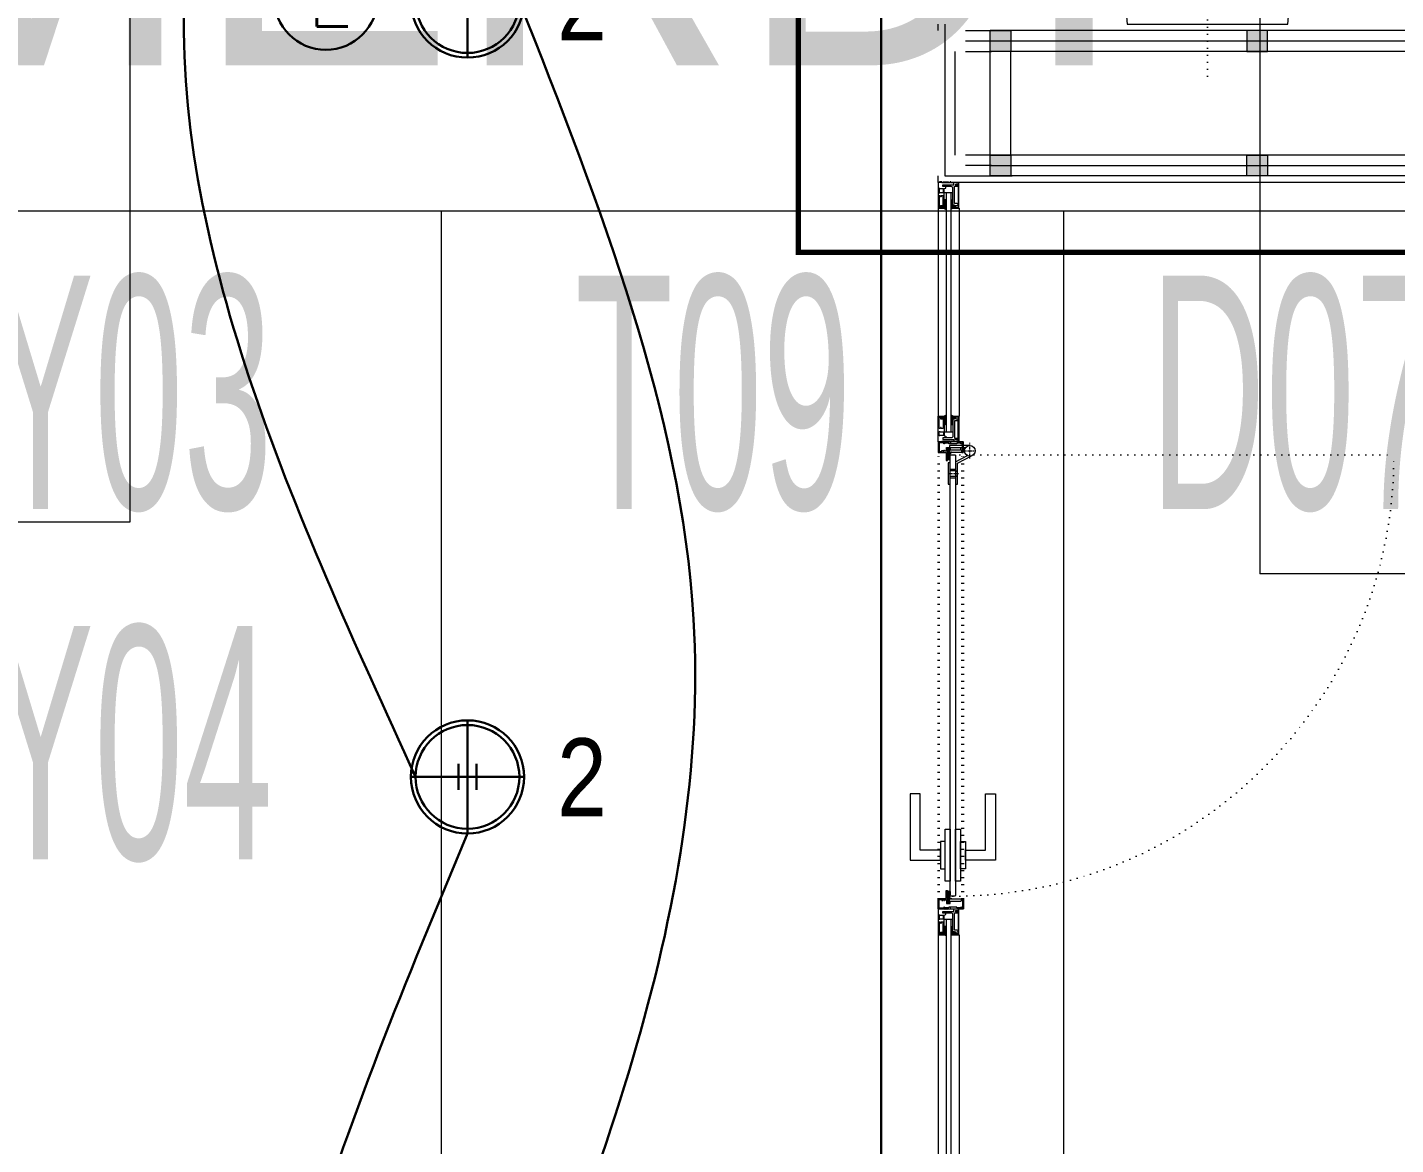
# Model space of a CAD drawing. Extents: x -9058 to 11890, y 0 to 7444.
# Drawn here: x 9159.5 to 9423.2, y 3174.5 to 3389.7 of the extents above; entities that cross this region are included whole.
import ezdxf
from ezdxf.enums import TextEntityAlignment as Align

# ---------------------------------------------------------------- set-up
doc = ezdxf.new("R2010")
doc.units = 0
doc.header["$LTSCALE"] = 10
doc.header["$MEASUREMENT"] = 0
doc.header["$PDMODE"] = 1
for name, pattern in [('DASHDOT', [1, 0.5, -0.25, 0, -0.25]), ('DOT2', [0.125, 0, -0.125]), ('HIDDEN2', [4.7625, 3.175, -1.5875])]:
    doc.linetypes.add(name, pattern=pattern)
doc.layers.get('0').update_dxf_attribs({"color": 9, "lineweight": 9})
for name, color, linetype, lineweight in [('05V', 9, 'Continuous', 9), ('06C', 9, 'Continuous', 9), ('06D', 9, 'Continuous', 9), ('07K', 8, 'Continuous', 9), ('10', 9, 'Continuous', 9), ('11', 9, 'Continuous', 9), ('15', 9, 'Continuous', 9), ('20', 9, 'DOT2', 9), ('21', 9, 'Continuous', 9), ('21_mahal200', 9, 'Continuous', 9), ('21_mahal200 @ 10 (1)', 9, 'Continuous', 9), ('21_mahal200 @ 10 (2)', 9, 'Continuous', 9), ('21_mahal200 @ 20', 9, 'Continuous', 9), ('33', 9, 'BATTING', 9), ('E-ACİL AYDINLATMA KİTİ', 7, 'Continuous', 30), ('E-Aydınlatma', 4, 'Continuous', 30), ('E-KABLO', 7, 'Continuous', 30)]:
    doc.layers.add(name, color=color, linetype=linetype, lineweight=lineweight)
doc.styles.add('Arial', font='arial.ttf', dxfattribs={"height": 2.5})
doc.styles.add('E-YAZI', font='txttw.shx')
doc.styles.add('MuuM_TEXT-STANDART', font='ARIALN.TTF')
doc.linetypes.add('BATTING', pattern='A,0.0001,-0.1,[134,ltypeshp.shx,S=0.1,R=0,X=-0.1,Y=0],-0.2,[134,ltypeshp.shx,S=0.1,R=180,X=0.1,Y=0],-0.1', length=0.4001)
doc.dimstyles.new('MuuM_Annotative', dxfattribs={"dimscale": 0.1, "dimtxt": 2, "dimasz": 1, "dimexe": 1, "dimexo": 1, "dimgap": 1, "dimtad": 1, "dimdec": 1, "dimrnd": 0.5, "dimdsep": 46, "dimtxsty": 'MuuM_TEXT-STANDART', "dimblk": 'ARCHTICK', "dimcen": 0, "dimdle": 0.15, "dimclrd": 256, "dimclre": 256, "dimclrt": 256, "dimadec": 0, "dimazin": 0, "dimtfac": 5, "dimtdec": 1, "dimtix": 1, "dimtmove": 2, "dimatfit": 3, "dimldrblk": 'DOT', "dimfxl": 3, "dimfxlon": 1, "dimtolj": 1, "dimlwd": -1, "dimlwe": -1, "dimarcsym": 0})
pattern_1 = [(225, (-4013.78252, -7165.58822), (-0.0883883476, 0.0883883476), []), (135, (-4013.78252, -7165.58822), (0.0883883476, 0.0883883476), [])]
pattern_2 = [(225, (-4013.78252, -7920.21278), (-0.0883883476, 0.0883883476), []), (135, (-4013.78252, -7920.21278), (0.0883883476, 0.0883883476), [])]
pattern_3 = [(225, (-4013.78252, -7279.21108), (-0.0883883476, 0.0883883476), []), (135, (-4013.78252, -7279.21108), (0.0883883476, 0.0883883476), [])]

# ---------------------------------------------------------------- blocks, each defined once
blk = doc.blocks.new('g-kapı kolu-p')
for points in [[(11.85, 8.21), (-0.95, 8.21), (-0.95, 2.41), (0.95, 2.41), (0.95, 6.31), (11.85, 6.31), (11.85, 8.21)], [(11.85, -8.21), (-0.95, -8.21), (-0.95, -2.41), (0.95, -2.41), (0.95, -6.31), (11.85, -6.31), (11.85, -8.21)]]:
    blk.add_lwpolyline(points)
for points in [[(-5, 0.5), (5, 0.5), (5, 1.5), (-5, 1.5)], [(-2.65, 1.5), (2.65, 1.5), (2.65, 2.41), (-2.65, 2.41)], [(-5, -1.5), (5, -1.5), (5, -0.5), (-5, -0.5)], [(-2.65, -1.5), (2.65, -1.5), (2.65, -2.41), (-2.65, -2.41)]]:
    blk.add_lwpolyline(points, close=True)
blk = doc.blocks.new('k-cambölme-kapı-p')
at = {"layer": '10'}
h = blk.add_hatch(dxfattribs=at)
h.set_pattern_fill('NET', color=256, angle=135, style=0)
h.set_pattern_definition([(135, (3753.7029, 560.85184), (-0.0883883476, -0.0883883476), []), (225, (3753.7029, 560.85184), (0.0883883476, -0.0883883476), [])])
h.paths.add_polyline_path([(2.08, -0.06), (2.08, 0.02), (2.07, 0.04), (2.05, 0.07), (2.01, 0.09), (1.98, 0.1), (1.97, 0.1), (1.97, -0.29), (1.94, -0.29), (1.94, -0.43), (1.88, -0.49), (1.67, -0.49), (1.82, -0.29), (1.73, -0.29), (1.53, -0.5), (1.44, -0.5), (1.62, -0.32), (1.62, -0.29), (1.51, -0.29), (1.34, -0.42), (1.32, -0.44), (1.3, -0.48), (1.29, -0.51), (1.26, -0.57), (1.26, -0.31), (1.32, -0.29), (1.23, -0.29), (1.23, -0.53), (1.23, -0.59), (1.24, -0.62), (1.26, -0.64), (3.47, -0.64), (3.47, -0.58), (3.38, -0.35), (3.38, -0.3), (3.42, -0.25), (3.42, -0.2), (3.38, -0.16), (2.73, -0.16), (2.74, -0.2), (2.91, -0.2, -1), (2.91, -0.25)])
h.paths.add_polyline_path([(2.05, -0.18), (2.05, -0.21), (2.08, -0.23), (2.11, -0.24), (2.15, -0.25), (2.95, -0.27), (2.92, -0.29), (2.55, -0.29), (2.54, -0.31), (2.52, -0.33), (2.5, -0.34), (2.48, -0.34), (2.46, -0.34), (2.44, -0.32), (2.42, -0.3), (2.08, -0.3), (1.99, -0.11), (1.99, -0.07), (2.05, -0.07)], flags=16)
h.paths.add_polyline_path([(2.41, -0.34), (2.51, -0.5), (2.08, -0.5), (2.08, -0.34)], flags=16)
h.paths.add_polyline_path([(2.55, -0.33), (2.89, -0.33), (2.94, -0.33), (3.28, -0.34, 0.166992), (3.34, -0.55), (2.72, -0.55), (2.55, -0.36)], flags=16)
h.paths.add_polyline_path([(3.02, -0.22), (3.02, -0.2), (3.33, -0.2, 0.10606), (3.29, -0.33), (3.01, -0.27)], flags=16)
h = blk.add_hatch(dxfattribs=at)
h.set_pattern_fill('NET', color=256, angle=135, style=0)
h.set_pattern_definition([(45, (474.94443, 2280.71206), (0.0883883476, -0.0883883476), []), (315, (474.94443, 2280.71206), (-0.0883883476, -0.0883883476), [])])
h.paths.add_polyline_path([(87.27, -0.16), (87.26, -0.2), (87.09, -0.2, 1), (87.09, -0.25), (87.92, -0.25), (87.92, -0.01), (87.93, 0.03), (87.96, 0.05), (88, 0.07), (88.03, 0.07), (88.03, -0.29), (88.06, -0.29), (88.06, -0.43), (88.12, -0.49), (88.33, -0.49), (88.18, -0.29), (88.27, -0.29), (88.47, -0.5), (88.56, -0.5), (88.38, -0.32), (88.38, -0.29), (88.49, -0.29), (88.66, -0.42), (88.68, -0.44), (88.7, -0.48), (88.71, -0.51), (88.74, -0.57), (88.74, -0.31), (88.68, -0.29), (88.77, -0.29), (88.77, -0.53), (88.77, -0.59), (88.76, -0.62), (88.74, -0.64), (86.53, -0.64), (86.53, -0.58), (86.62, -0.35), (86.62, -0.3), (86.58, -0.25), (86.58, -0.2), (86.62, -0.16)])
h.paths.add_polyline_path([(87.28, -0.55), (87.45, -0.36), (87.45, -0.33), (87.11, -0.33), (87.06, -0.33), (87.03, -0.31), (86.99, -0.27), (86.98, -0.22), (86.98, -0.2), (86.67, -0.2, -0.292264), (86.66, -0.55)], flags=16)
h.paths.add_polyline_path([(87.48, -0.51), (87.59, -0.51), (87.53, -0.43)], flags=16)
h.paths.add_polyline_path([(87.56, -0.4), (87.69, -0.5), (87.92, -0.5), (87.92, -0.34), (87.59, -0.34)], flags=16)
h.paths.add_polyline_path([(87.62, -0.53), (87.71, -0.62), (87.71, -0.53)], flags=16)
at = {"layer": '10', "linetype": 'DASHDOT', "ltscale": 0.05}
for points in [[(3.22, 3.63), (0.2, 3.63)], [(1.71, 2.14), (1.71, 4.9)], [(6.13, 1.44), (6.13, -0.55)]]:
    blk.add_lwpolyline(points, dxfattribs=at)
at = {"layer": '10'}
for points in [[(0.69, 3.63), (0.69, 2.44)], [(1.06, 2.44), (1.06, 2.86)], [(3.84, 0.88), (2.63, 3.22)], [(4.07, 1.27), (2.67, 3.99)], [(1.82, 2.27), (0.16, 2.27), (0.16, 2.03), (0.38, 2.03), (0.38, 1.92), (0.22, 1.92), (0.22, 1.16), (0.35, 1.16), (0.35, -0.41), (0.22, -0.41), (0.22, -1.23), (0.36, -1.23), (0.36, -1.38), (0.16, -1.38), (0.16, -2.24), (1.82, -2.24), (1.82, -1.72), (1.62, -1.72), (1.62, -1.58), (1.82, -1.58), (1.82, -1.37), (1.61, -1.37), (1.61, -1.24), (1.74, -1.24), (1.74, -0.85), (1.06, -0.85), (1.06, -0.13), (1.5, -0.13), (1.5, 1.92), (1.57, 2.03), (1.82, 2.03), (1.82, 2.27)], [(0.69, 2.27), (0.69, -0.24), (1.06, -0.24)], [(1.06, -0.13), (1.06, 2.27)], [(1.5, 1.92), (1.06, 1.92)], [(1.17, 1.92), (1.17, -0.13)], [(2.91, -0.25), (2.08, -0.06), (2.08, 0.02), (2.07, 0.04), (2.05, 0.07), (2.01, 0.09), (1.98, 0.1), (1.97, 0.1)], [(8.14, 0.88), (8.14, 1.27), (4.07, 1.27)], [(5.3, 0.88), (5.3, -0.16)], [(5.5, 1.27), (5.77, 0.97), (5.77, 0.88)], [(5.59, 0.88), (5.59, -0.16)], [(6.76, 1.27), (6.49, 0.97), (6.49, 0.88)], [(6.67, 0.88), (6.67, -0.16)], [(6.96, 0.88), (6.96, -0.16)], [(87.09, -0.25), (87.92, -0.25), (87.92, -0.01), (87.93, 0.03), (87.96, 0.05), (88, 0.07), (88.03, 0.07)], [(88.18, 2.27), (89.84, 2.27), (89.84, 2.03), (89.62, 2.03), (89.62, 1.92), (89.78, 1.92), (89.78, 1.16), (89.65, 1.16), (89.65, -0.41), (89.78, -0.41), (89.78, -1.23), (89.64, -1.23), (89.64, -1.38), (89.84, -1.38), (89.84, -2.24), (88.18, -2.24), (88.18, -1.72), (88.38, -1.72), (88.38, -1.58), (88.18, -1.58), (88.18, -1.37), (88.39, -1.37), (88.39, -1.24), (88.26, -1.24), (88.26, -0.85), (88.94, -0.85), (88.94, -0.13), (88.5, -0.13), (88.5, 1.92), (88.43, 2.03), (88.18, 2.03), (88.18, 2.27)], [(2.05, -0.89), (3.59, -0.89), (3.59, -0.64), (1.23, -0.64), (1.23, -0.29), (1.97, -0.29)], [(1.62, -0.29), (1.62, -0.32), (1.44, -0.5), (1.53, -0.5), (1.73, -0.29)], [(1.82, -0.29), (1.67, -0.49), (1.88, -0.49), (1.94, -0.43), (1.94, -0.29)], [(3.34, -0.55), (2.72, -0.55), (2.55, -0.36), (2.55, -0.33), (2.89, -0.33), (2.94, -0.33)], [(3.28, -0.34), (3.28, -0.34), (2.94, -0.33)], [(3.01, -0.27), (3.02, -0.22), (3.02, -0.2), (3.33, -0.2)], [(3.01, -0.27), (3.29, -0.33), (3.29, -0.33)], [(4.06, -0.16), (4.06, -0.55), (8.14, -0.55)], [(8.14, -0.55), (8.14, -0.16)], [(87.95, -0.89), (86.41, -0.89), (86.41, -0.64), (88.77, -0.64), (88.77, -0.29), (88.03, -0.29)], [(87.59, -0.51), (87.53, -0.43), (87.48, -0.51), (87.59, -0.51)], [(88.18, -0.29), (88.33, -0.49), (88.12, -0.49), (88.06, -0.43), (88.06, -0.29)], [(88.38, -0.29), (88.38, -0.32), (88.56, -0.5), (88.47, -0.5), (88.27, -0.29)]]:
    blk.add_lwpolyline(points, dxfattribs=at)
for points in [[(1.97, -0.29), (1.97, 2.13), (2.05, 2.13), (2.05, 2.28, 0.414214), (1.89, 2.44), (0.08, 2.44, 0.414214), (0, 2.36), (0, -2.36, 0.414214), (0.08, -2.44), (2.05, -2.44), (2.05, -2.25), (2.05, -2.23), (2.05, -2.23), (2.05, -2.23), (2.05, -2.23), (2.05, -2.23), (2.05, -0.89)], [(88.03, -0.29), (88.03, 2.13), (87.95, 2.13), (87.95, 2.28, -0.414214), (88.11, 2.44), (89.92, 2.44, -0.414214), (90, 2.36), (90, -2.36, -0.414214), (89.92, -2.44), (87.95, -2.44), (87.95, -2.25), (87.95, -2.23), (87.95, -2.23), (87.95, -2.23), (87.95, -2.23), (87.95, -2.23), (87.95, -0.89)], [(1.51, -0.29), (1.34, -0.42), (1.32, -0.44), (1.3, -0.48), (1.29, -0.51), (1.26, -0.57), (1.26, -0.31), (1.32, -0.29), (1.23, -0.29), (1.23, -0.53), (1.23, -0.59), (1.24, -0.62), (1.26, -0.64), (3.47, -0.64), (3.47, -0.58), (3.38, -0.35), (3.38, -0.3), (3.42, -0.25), (3.42, -0.2), (3.38, -0.16), (2.73, -0.16), (2.74, -0.2), (2.91, -0.2, -1), (2.91, -0.25, -1)], [(88.49, -0.29), (88.66, -0.42), (88.68, -0.44), (88.7, -0.48), (88.71, -0.51), (88.74, -0.57), (88.74, -0.31), (88.68, -0.29), (88.77, -0.29), (88.77, -0.53), (88.77, -0.59), (88.76, -0.62), (88.74, -0.64), (86.53, -0.64), (86.53, -0.58), (86.62, -0.35), (86.62, -0.3), (86.58, -0.25), (86.58, -0.2), (86.62, -0.16), (87.27, -0.16), (87.26, -0.2), (87.09, -0.2, 1), (87.09, -0.25, 1)], [(86.66, -0.55), (87.28, -0.55), (87.45, -0.36), (87.45, -0.33), (87.11, -0.33), (87.06, -0.33), (87.03, -0.31), (86.99, -0.27), (86.98, -0.22), (86.98, -0.2), (86.67, -0.2, 1)]]:
    blk.add_lwpolyline(points, format="xyb", dxfattribs=at)
for points in [[(1.99, -0.07), (2.05, -0.07), (2.05, -0.18), (2.05, -0.21), (2.08, -0.23), (2.11, -0.24), (2.15, -0.25), (2.95, -0.27), (2.92, -0.29), (2.55, -0.29), (2.54, -0.31), (2.52, -0.33), (2.5, -0.34), (2.48, -0.34), (2.46, -0.34), (2.44, -0.32), (2.42, -0.3), (2.08, -0.3), (1.99, -0.11)], [(2.08, -0.5), (2.08, -0.34), (2.41, -0.34), (2.51, -0.5), (2.51, -0.5)], [(87.92, -0.5), (87.92, -0.34), (87.59, -0.34), (87.56, -0.4), (87.69, -0.5)], [(87.62, -0.53), (87.71, -0.53), (87.71, -0.62)]]:
    blk.add_lwpolyline(points, close=True, dxfattribs=at)
blk.add_circle((1.71, 3.65), 1.02, dxfattribs=at)
for centre, start, end in [((3.6, -0.37), 176.143, 214.0649), ((3.6, -0.37), 148.8979, 173.1144), ((86.4, -0.37), 325.9351, 31.1021)]:
    blk.add_arc(centre, 0.322, start, end, dxfattribs=at)
at = {"layer": '15', "linetype": 'DOT2'}
blk.add_lwpolyline([(2.48, 0.36), (2.48, 85.36)], dxfattribs=at)
at = {"layer": '15'}
blk.add_lwpolyline([(2.58, 0.88), (87.42, 0.88), (87.52, 0.78), (87.52, -0.05), (87.42, -0.16), (2.58, -0.16), (2.58, -0.16), (2.48, -0.05), (2.48, 0.78), (2.58, 0.88)], dxfattribs=at)
at = {"layer": '15', "linetype": 'DOT2'}
blk.add_arc((2.48, 0.36), 85.04, 0, 90, dxfattribs=at)
at = {"layer": '20'}
for p, q in [((87.95, 2.43), (2.05, 2.43)), ((87.95, 2.13), (2.05, 2.13)), ((87.95, -2.23), (2.05, -2.23)), ((87.95, -2.44), (2.05, -2.44))]:
    blk.add_line(p, q, dxfattribs=at)
at = {"layer": '06C', "xscale": -1}
blk.add_blockref('g-kapı kolu-p', (79.64, 0.38), dxfattribs=at)
blk = doc.blocks.new('p-klozet')
at = {"linetype": 'DOT2'}
blk.add_lwpolyline([(0, 10), (0, -60)], dxfattribs=at)
blk.add_lwpolyline([(-15.5, 0), (15.5, 0), (18.5, -34.47, -1.001588), (-18.5, -34.47)], format="xyb", close=True)
blk = doc.blocks.new('_ArchTick')
at = {"color": 0, "linetype": 'ByBlock', "const_width": 0.15}
blk.add_lwpolyline([(-0.5, -0.5), (0.5, 0.5)], dxfattribs=at)
blk = doc.blocks.new('_Dot')
at = {"color": 0, "linetype": 'ByBlock', "lineweight": -2}
blk.add_line((-0.5, 0), (-1, 0), dxfattribs=at)
at = {"color": 0, "linetype": 'ByBlock', "const_width": 0.5}
blk.add_lwpolyline([(-0.25, 0, 1), (0.25, 0, 1)], format="xyb", close=True, dxfattribs=at)
blk = doc.blocks.new('prf-10x10')
h = blk.add_hatch(color=255)
h.dxf.hatch_style = 1
h.paths.add_polyline_path([(-5, -5), (5, -5), (5, 5), (-5, 5)])
at = {"layer": '10'}
blk.add_lwpolyline([(-5, -5), (5, -5), (5, 5), (-5, 5)], close=True, dxfattribs=at)
blk = doc.blocks.new('0a_roomno2')
blk.add_lwpolyline([(30, -16), (0, -16), (0, 0), (30, 0)], close=True)
for points in [[(0, -5), (30, -5)], [(18, -5), (18, -16)], [(24, -5), (24, -16)]]:
    blk.add_lwpolyline(points)
at = {"style": 'Arial'}
blk.add_attdef('ODANO', (0, 1.505), '', height=3, dxfattribs=at)
blk.add_attdef('MEKANADI', text='', height=3, dxfattribs=at).set_placement((0.525, -4.75), align=Align.BOTTOM_LEFT)
at = {"style": 'MuuM_TEXT-STANDART', "width": 0.6}
for tag, p in [('YER01', (15, -7)), ('TAVAN01', (20.625, -7)), ('DUVAR01', (26.25, -7)), ('YER02', (15, -10.375)), ('TAVAN02', (20.625, -10.375)), ('DUVAR02', (26.25, -10.375)), ('YER03', (15, -13.75)), ('TAVAN03', (20.625, -13.75)), ('DUVAR03', (26.25, -13.75))]:
    blk.add_attdef(tag, text='', height=2.25, dxfattribs=at).set_placement(p, align=Align.MIDDLE_CENTER)
at = {"style": 'MuuM_TEXT-STANDART'}
blk.add_attdef('M2', text='', height=2.25, dxfattribs=at).set_placement((1.323, -7.805), align=Align.MIDDLE_LEFT)
at = {"style": 'MuuM_TEXT-STANDART', "width": 0.6}
blk.add_attdef('TEMIZTAVANYUKSEKLIGI', text='', height=2.25, dxfattribs=at).set_placement((2.7, -13.162), align=Align.MIDDLE_LEFT)
blk = doc.blocks.new('*U655')
at = {"layer": '21_mahal200 @ 10 (1)', "xscale": 10, "yscale": 10, "zscale": 10}
blk.add_blockref('0a_roomno2', (8879.22, 3454.43), dxfattribs=at)
at = {"layer": '21_mahal200 @ 10 (2)', "xscale": 10, "yscale": 10, "zscale": 10}
blk.add_blockref('0a_roomno2', (8879.22, 3454.43), dxfattribs=at)
at = {"layer": '21_mahal200 @ 20'}
ref = blk.add_blockref('0a_roomno2', (8879.22, 3454.43), dxfattribs=dict(at, xscale=20, yscale=20, zscale=20))
ref.add_attrib('MEKANADI', 'M03 Y.MERD.', dxfattribs={"layer": '0', "height": 60, "style": 'Arial', "width": 0.9}).set_placement((8889.72, 3364.43), align=Align.BOTTOM_LEFT)
ref.add_attrib('YER01', 'Y03', dxfattribs={"layer": '0', "height": 45, "style": 'MuuM_TEXT-STANDART', "width": 0.6}).set_placement((9179.22, 3319.43), align=Align.MIDDLE_CENTER)
ref.add_attrib('TAVAN01', 'T09', dxfattribs={"layer": '0', "height": 45, "style": 'MuuM_TEXT-STANDART', "width": 0.6}).set_placement((9291.72, 3319.43), align=Align.MIDDLE_CENTER)
ref.add_attrib('DUVAR01', 'D07', dxfattribs={"layer": '0', "height": 45, "style": 'MuuM_TEXT-STANDART', "width": 0.6}).set_placement((9404.22, 3319.43), align=Align.MIDDLE_CENTER)
ref.add_attrib('YER02', 'Y04', dxfattribs={"layer": '0', "height": 45, "style": 'MuuM_TEXT-STANDART', "width": 0.6}).set_placement((9179.22, 3251.93), align=Align.MIDDLE_CENTER)
blk = doc.blocks.new('*U358')
at = {"layer": '10'}
h = blk.add_hatch(dxfattribs=at)
h.set_pattern_fill('NET', color=256, angle=315, style=0)
h.set_pattern_definition([(225, (-4038.56212, -7171.3513), (-0.0883883476, 0.0883883476), []), (135, (-4038.56212, -7171.3513), (0.0883883476, 0.0883883476), [])])
h.paths.add_polyline_path([(-3.08, 804.73), (-2.01, 804.73), (-2.01, 804.56), (-3.08, 804.56)])
h = blk.add_hatch(dxfattribs=at)
h.set_pattern_fill('NET', color=256, angle=315, style=0)
h.set_pattern_definition(pattern_1)
h.paths.add_polyline_path([(-2.88, 800.11), (-2.88, 800.06), (-2.99, 800.02), (-3.03, 800.02), (-3.03, 800.04), (-3.16, 800.04), (-3.16, 799.75), (-3.03, 799.75), (-3.03, 799.79), (-2.88, 799.74), (-2.89, 799.66), (-2.52, 799.49), (-2.52, 799.59), (-2.56, 799.59), (-2.75, 799.76, 0.2599), (-2.52, 799.83), (-2.52, 800.08, 0.382682)])
h.paths.add_polyline_path([(-2.76, 799.87), (-2.76, 800.06, -2.16717)], flags=16)
h = blk.add_hatch(dxfattribs=at)
h.set_pattern_fill('NET', color=256, angle=315, style=0)
h.set_pattern_definition([(225, (-4017.50971, -7173.80734), (-0.0883883476, 0.0883883476), []), (135, (-4017.50971, -7173.80734), (0.0883883476, 0.0883883476), [])])
h.paths.add_polyline_path([(-2.83, 801.28), (-2.52, 801.28), (-2.52, 800.25), (-2.83, 800.25)])
h = blk.add_hatch(dxfattribs=at)
h.set_pattern_fill('NET', color=256, angle=315, style=0)
h.set_pattern_definition([(225, (-4017.50971, -7167.2982), (-0.0883883476, 0.0883883476), []), (135, (-4017.50971, -7167.2982), (0.0883883476, 0.0883883476), [])])
h.paths.add_polyline_path([(-1.48, 801.28), (-1.18, 801.28), (-1.18, 800.25), (-1.48, 800.25)])
h = blk.add_hatch(dxfattribs=at)
h.set_pattern_fill('NET', color=256, angle=315, style=0)
h.set_pattern_definition(pattern_1)
h.paths.add_polyline_path([(-1.11, 800.11), (-1.11, 800.06), (-1.01, 800.02), (-0.96, 800.02), (-0.96, 800.04), (-0.84, 800.04), (-0.83, 799.75), (-0.96, 799.75), (-0.96, 799.79), (-1.11, 799.74), (-1.1, 799.66), (-1.48, 799.49), (-1.48, 799.59), (-1.43, 799.59), (-1.24, 799.76, -0.2599), (-1.48, 799.83), (-1.48, 800.08, -0.382682)])
h.paths.add_polyline_path([(-1.24, 799.87), (-1.24, 800.06, 2.16717)], flags=16)
at = {"layer": '06D'}
for points in [[(-3.99, 799.66), (-3.99, 4.95)], [(0.01, 799.66), (0.01, 4.96)]]:
    blk.add_lwpolyline(points, dxfattribs=at)
at = {"layer": '10'}
for points in [[(-1.02, 804.56), (-1.55, 804.56), (-1.55, 804.73), (-1.68, 804.73), (-1.68, 804.56), (-3.33, 804.56), (-3.33, 804.73), (-3.76, 804.73), (-3.76, 804.61), (-4, 804.61), (-4, 799.65), (-2.88, 799.65), (-2.88, 799.75), (-3.06, 799.8), (-3.06, 799.75), (-3.43, 799.75), (-3.43, 800.02), (-2.88, 800.02), (-2.88, 800.18), (-2.83, 800.21), (-2.83, 803.46), (-2.54, 803.53), (-2.54, 803.83), (-3.14, 803.83), (-3.14, 804.15), (-1.02, 804.15)], [(-2.98, 802.71), (-2.98, 803.38), (-3.68, 803.38), (-3.72, 803.46), (-3.8, 803.46), (-3.8, 802.65), (-3.66, 802.65), (-3.6, 802.71)]]:
    blk.add_lwpolyline(points, close=True, dxfattribs=at)
for points in [[(-3.08, 804.56), (-3.08, 804.73), (-2.01, 804.73)], [(-2.01, 804.56), (-2.01, 804.73)], [(-0.15, 799.81), (-0.6, 799.81), (-0.6, 800.13), (-0.89, 800.13), (-0.89, 800.21), (-1.11, 800.11), (-1.11, 800.06), (-1.01, 800.02), (-0.96, 800.02), (-0.96, 800.04), (-0.71, 800.04), (-0.71, 799.75), (-0.96, 799.75), (-0.96, 799.79), (-1.11, 799.74), (-1.1, 799.66), (0, 799.66), (0, 804.62)], [(-3.56, 801.91), (-3.56, 802.07), (-3.8, 802.07), (-3.8, 799.86), (-3.57, 799.86), (-3.57, 800.16), (-3.03, 800.16), (-3.03, 802.06)], [(-2.83, 802.65), (-1.18, 802.65)], [(-3.16, 800.02), (-3.16, 799.75)], [(-2.88, 799.65), (-2.52, 799.49)], [(-2.5, 801.28), (-2.83, 801.28)], [(-2.83, 800.25), (-2.83, 800.25), (-2.5, 800.25)], [(-2.75, 799.76), (-2.56, 799.59), (-2.52, 799.59)], [(-1.5, 801.28), (-1.18, 801.28)], [(-0.89, 800.21), (-0.89, 800.25), (-1.5, 800.25)], [(-1.24, 799.76), (-1.43, 799.59), (-1.48, 799.59)], [(-1.1, 799.66), (-1.48, 799.49)], [(-0.84, 800.04), (-0.83, 799.75)]]:
    blk.add_lwpolyline(points, dxfattribs=at)
for points in [[(0, 804.62), (-0.14, 804.62), (-0.14, 804.28), (-0.62, 804.28, 1), (-0.62, 804.08)], [(-3.03, 802.06), (-3.44, 802.06), (-3.44, 801.91, -1), (-3.56, 801.91, 1)], [(-1.18, 800.25), (-1.18, 803.5, 0.414214), (-1.51, 803.83), (-2.54, 803.83)], [(-0.32, 800.56), (-0.77, 800.56, -0.414214), (-0.87, 800.66), (-0.87, 803.91), (-0.14, 803.91)], [(-0.62, 804.08, 0.305404), (-0.5, 804.16, 5.773092)], [(-0.5, 804.16), (-0.14, 804.16), (-0.14, 799.85), (-0.11, 799.85, -0.561743), (-0.1, 799.77, -0.595966), (-0.15, 799.81, 2.204878)], [(-2.76, 800.06), (-2.76, 799.87, 1)], [(-1.24, 800.06), (-1.24, 799.87, -1)], [(-0.89, 800.13), (-0.31, 800.24, 0.833203), (-0.32, 800.56, 0.447088)]]:
    blk.add_lwpolyline(points, format="xyb", dxfattribs=at)
for centre, radius, start, end in [((-2.72, 799.89), 0.273, 35.9738, 126.4289), ((-2.68, 799.97), 0.125, 229.5402, 130.4598), ((-2.7, 800), 0.253, 258.6676, 324.1258), ((-1.28, 799.89), 0.273, 53.5711, 144.0262), ((-1.29, 800), 0.253, 215.8742, 281.3324), ((-1.32, 799.97), 0.125, 49.5402, 310.4598)]:
    blk.add_arc(centre, radius, start, end, dxfattribs=at)
at = {"layer": '15'}
for points in [[(-2.5, 802.65), (-2.5, 1.96)], [(-1.5, 1.96), (-1.5, 802.65)]]:
    blk.add_lwpolyline(points, dxfattribs=at)
blk = doc.blocks.new('*U360')
at = {"layer": '10'}
h = blk.add_hatch(dxfattribs=at)
h.set_pattern_fill('NET', color=256, angle=315, style=0)
h.set_pattern_definition([(225, (-4038.56212, -7925.97586), (-0.0883883476, 0.0883883476), []), (135, (-4038.56212, -7925.97586), (0.0883883476, 0.0883883476), [])])
h.paths.add_polyline_path([(-3.08, 50.11), (-2.01, 50.11), (-2.01, 49.93), (-3.08, 49.93)])
h = blk.add_hatch(dxfattribs=at)
h.set_pattern_fill('NET', color=256, angle=315, style=0)
h.set_pattern_definition(pattern_2)
h.paths.add_polyline_path([(-2.88, 45.49), (-2.88, 45.43), (-2.99, 45.39), (-3.03, 45.39), (-3.03, 45.42), (-3.16, 45.42), (-3.16, 45.13), (-3.03, 45.13), (-3.03, 45.16), (-2.88, 45.12), (-2.89, 45.03), (-2.52, 44.86), (-2.52, 44.97), (-2.56, 44.97), (-2.75, 45.13, 0.2599), (-2.52, 45.21), (-2.52, 45.45, 0.382682)])
h.paths.add_polyline_path([(-2.76, 45.25), (-2.76, 45.44, -2.16717)], flags=16)
h = blk.add_hatch(dxfattribs=at)
h.set_pattern_fill('NET', color=256, angle=315, style=0)
h.set_pattern_definition([(225, (-4017.50971, -7928.4319), (-0.0883883476, 0.0883883476), []), (135, (-4017.50971, -7928.4319), (0.0883883476, 0.0883883476), [])])
h.paths.add_polyline_path([(-2.83, 46.66), (-2.52, 46.66), (-2.52, 45.62), (-2.83, 45.62)])
h = blk.add_hatch(dxfattribs=at)
h.set_pattern_fill('NET', color=256, angle=315, style=0)
h.set_pattern_definition([(225, (-4017.50971, -7921.92276), (-0.0883883476, 0.0883883476), []), (135, (-4017.50971, -7921.92276), (0.0883883476, 0.0883883476), [])])
h.paths.add_polyline_path([(-1.48, 46.66), (-1.18, 46.66), (-1.18, 45.62), (-1.48, 45.62)])
h = blk.add_hatch(dxfattribs=at)
h.set_pattern_fill('NET', color=256, angle=315, style=0)
h.set_pattern_definition(pattern_2)
h.paths.add_polyline_path([(-1.11, 45.49), (-1.11, 45.43), (-1.01, 45.39), (-0.96, 45.39), (-0.96, 45.42), (-0.84, 45.42), (-0.83, 45.13), (-0.96, 45.13), (-0.96, 45.16), (-1.11, 45.12), (-1.1, 45.03), (-1.48, 44.86), (-1.48, 44.97), (-1.43, 44.97), (-1.24, 45.13, -0.2599), (-1.48, 45.21), (-1.48, 45.45, -0.382682)])
h.paths.add_polyline_path([(-1.24, 45.25), (-1.24, 45.44, 2.16717)], flags=16)
h = blk.add_hatch(dxfattribs=at)
h.set_pattern_fill('NET', color=256, angle=315, style=0)
h.set_pattern_definition(pattern_3)
h.paths.add_polyline_path([(-2.88, 4.51), (-2.88, 4.57), (-2.99, 4.61), (-3.03, 4.61), (-3.03, 4.58), (-3.16, 4.58), (-3.16, 4.87), (-3.03, 4.87), (-3.03, 4.84), (-2.88, 4.88), (-2.89, 4.97), (-2.52, 5.14), (-2.52, 5.03), (-2.56, 5.03), (-2.75, 4.87, -0.2599), (-2.52, 4.79), (-2.52, 4.55, -0.382682)])
h.paths.add_polyline_path([(-2.76, 4.75), (-2.76, 4.56, 2.16717)], flags=16)
h = blk.add_hatch(dxfattribs=at)
h.set_pattern_fill('NET', color=256, angle=315, style=0)
h.set_pattern_definition([(225, (-4017.50971, -7287.43021), (-0.0883883476, 0.0883883476), []), (135, (-4017.50971, -7287.43021), (0.0883883476, 0.0883883476), [])])
h.paths.add_polyline_path([(-2.83, 3.34), (-2.52, 3.34), (-2.52, 4.38), (-2.83, 4.38)])
h = blk.add_hatch(dxfattribs=at)
h.set_pattern_fill('NET', color=256, angle=315, style=0)
h.set_pattern_definition(pattern_3)
h.paths.add_polyline_path([(-1.11, 4.51), (-1.11, 4.57), (-1.01, 4.61), (-0.96, 4.61), (-0.96, 4.58), (-0.84, 4.58), (-0.83, 4.87), (-0.96, 4.87), (-0.96, 4.84), (-1.11, 4.88), (-1.1, 4.97), (-1.48, 5.14), (-1.48, 5.03), (-1.43, 5.03), (-1.24, 4.87, 0.2599), (-1.48, 4.79), (-1.48, 4.55, 0.382682)])
h.paths.add_polyline_path([(-1.24, 4.75), (-1.24, 4.56, -2.16717)], flags=16)
h = blk.add_hatch(dxfattribs=at)
h.set_pattern_fill('NET', color=256, angle=315, style=0)
h.set_pattern_definition([(225, (-4017.50971, -7280.92107), (-0.0883883476, 0.0883883476), []), (135, (-4017.50971, -7280.92107), (0.0883883476, 0.0883883476), [])])
h.paths.add_polyline_path([(-1.48, 3.34), (-1.18, 3.34), (-1.18, 4.38), (-1.48, 4.38)])
h = blk.add_hatch(dxfattribs=at)
h.set_pattern_fill('NET', color=256, angle=315, style=0)
h.set_pattern_definition([(225, (-4038.56212, -7284.97416), (-0.0883883476, 0.0883883476), []), (135, (-4038.56212, -7284.97416), (0.0883883476, 0.0883883476), [])])
h.paths.add_polyline_path([(-3.08, -0.11), (-2.01, -0.11), (-2.01, 0.07), (-3.08, 0.07)])
at = {"layer": '06D'}
for points in [[(-3.99, 45.04), (-3.99, 4.95)], [(0.01, 45.04), (0.01, 4.96)]]:
    blk.add_lwpolyline(points, dxfattribs=at)
at = {"layer": '10'}
for points in [[(-1.02, 49.93), (-1.55, 49.93), (-1.55, 50.11), (-1.68, 50.11), (-1.68, 49.93), (-3.33, 49.93), (-3.33, 50.11), (-3.76, 50.11), (-3.76, 49.99), (-4, 49.99), (-4, 45.02), (-2.88, 45.02), (-2.88, 45.13), (-3.06, 45.17), (-3.06, 45.12), (-3.43, 45.12), (-3.43, 45.4), (-2.88, 45.4), (-2.88, 45.55), (-2.83, 45.59), (-2.83, 48.84), (-2.54, 48.91), (-2.54, 49.21), (-3.14, 49.21), (-3.14, 49.53), (-1.02, 49.53)], [(-2.98, 48.08), (-2.98, 48.76), (-3.68, 48.76), (-3.72, 48.83), (-3.8, 48.83), (-3.8, 48.02), (-3.66, 48.02), (-3.6, 48.08)], [(-1.02, 0.07), (-1.55, 0.07), (-1.55, -0.11), (-1.68, -0.11), (-1.68, 0.07), (-3.33, 0.07), (-3.33, -0.11), (-3.76, -0.11), (-3.76, 0.01), (-4, 0.01), (-4, 4.98), (-2.88, 4.98), (-2.88, 4.87), (-3.06, 4.83), (-3.06, 4.88), (-3.43, 4.88), (-3.43, 4.6), (-2.88, 4.6), (-2.88, 4.45), (-2.83, 4.41), (-2.83, 1.16), (-2.54, 1.09), (-2.54, 0.79), (-3.14, 0.79), (-3.14, 0.47), (-1.02, 0.47)], [(-2.98, 1.92), (-2.98, 1.24), (-3.68, 1.24), (-3.72, 1.17), (-3.8, 1.17), (-3.8, 1.98), (-3.66, 1.98), (-3.6, 1.92)]]:
    blk.add_lwpolyline(points, close=True, dxfattribs=at)
for points in [[(-3.08, 49.93), (-3.08, 50.11), (-2.01, 50.11)], [(-2.83, 48.03), (-1.18, 48.03)], [(-2.01, 49.93), (-2.01, 50.11)], [(-0.15, 45.19), (-0.6, 45.19), (-0.6, 45.5), (-0.89, 45.5), (-0.89, 45.59), (-1.11, 45.49), (-1.11, 45.43), (-1.01, 45.39), (-0.96, 45.39), (-0.96, 45.42), (-0.71, 45.42), (-0.71, 45.13), (-0.96, 45.13), (-0.96, 45.16), (-1.11, 45.12), (-1.1, 45.03), (0, 45.04), (0, 50)], [(-3.56, 47.28), (-3.56, 47.44), (-3.8, 47.44), (-3.8, 45.24), (-3.57, 45.24), (-3.57, 45.54), (-3.03, 45.54), (-3.03, 47.44)], [(-3.16, 45.4), (-3.16, 45.13)], [(-2.88, 45.02), (-2.52, 44.86)], [(-2.5, 46.66), (-2.83, 46.66)], [(-2.83, 45.62), (-2.83, 45.62), (-2.5, 45.62)], [(-2.75, 45.13), (-2.56, 44.97), (-2.52, 44.97)], [(-1.5, 46.66), (-1.18, 46.66)], [(-0.89, 45.59), (-0.89, 45.62), (-1.5, 45.62)], [(-1.24, 45.13), (-1.43, 44.97), (-1.48, 44.97)], [(-1.1, 45.03), (-1.48, 44.86)], [(-0.84, 45.42), (-0.83, 45.13)], [(-3.56, 2.72), (-3.56, 2.56), (-3.8, 2.56), (-3.8, 4.76), (-3.57, 4.76), (-3.57, 4.46), (-3.03, 4.46), (-3.03, 2.56)], [(-3.16, 4.6), (-3.16, 4.87)], [(-2.88, 4.98), (-2.52, 5.14)], [(-2.83, 4.38), (-2.83, 4.38), (-2.5, 4.38)], [(-2.5, 3.34), (-2.83, 3.34)], [(-2.75, 4.87), (-2.56, 5.03), (-2.52, 5.03)], [(-0.89, 4.41), (-0.89, 4.38), (-1.5, 4.38)], [(-1.5, 3.34), (-1.18, 3.34)], [(-1.1, 4.97), (-1.48, 5.14)], [(-1.24, 4.87), (-1.43, 5.03), (-1.48, 5.03)], [(-0.15, 4.81), (-0.6, 4.81), (-0.6, 4.5), (-0.89, 4.5), (-0.89, 4.41), (-1.11, 4.51), (-1.11, 4.57), (-1.01, 4.61), (-0.96, 4.61), (-0.96, 4.58), (-0.71, 4.58), (-0.71, 4.87), (-0.96, 4.87), (-0.96, 4.84), (-1.11, 4.88), (-1.1, 4.97), (0, 4.96), (0, 0)], [(-0.84, 4.58), (-0.83, 4.87)], [(-3.08, 0.07), (-3.08, -0.11), (-2.01, -0.11)], [(-2.83, 1.97), (-1.18, 1.97)], [(-2.01, 0.07), (-2.01, -0.11)]]:
    blk.add_lwpolyline(points, dxfattribs=at)
for points in [[(-1.18, 45.62), (-1.18, 48.88, 0.414214), (-1.51, 49.21), (-2.54, 49.21)], [(-0.32, 45.93), (-0.77, 45.93, -0.414214), (-0.87, 46.04), (-0.87, 49.29), (-0.14, 49.29)], [(0, 50), (-0.14, 50), (-0.14, 49.66), (-0.62, 49.66, 1), (-0.62, 49.45)], [(-0.62, 49.45, 0.305404), (-0.5, 49.54, 5.773092)], [(-0.5, 49.54), (-0.14, 49.54), (-0.14, 45.22), (-0.11, 45.22, -0.561743), (-0.1, 45.14, -0.595966), (-0.15, 45.19, 2.204878)], [(-3.03, 47.44), (-3.44, 47.44), (-3.44, 47.28, -1), (-3.56, 47.28, 1)], [(-2.76, 45.44), (-2.76, 45.25, 1)], [(-1.24, 45.44), (-1.24, 45.25, -1)], [(-0.89, 45.5), (-0.31, 45.62, 0.833203), (-0.32, 45.93, 0.447088)], [(-3.03, 2.56), (-3.44, 2.56), (-3.44, 2.72, 1), (-3.56, 2.72, -1)], [(-2.76, 4.56), (-2.76, 4.75, -1)], [(-1.18, 4.38), (-1.18, 1.12, -0.414214), (-1.51, 0.79), (-2.54, 0.79)], [(-1.24, 4.56), (-1.24, 4.75, 1)], [(-0.89, 4.5), (-0.31, 4.38, -0.833203), (-0.32, 4.07, -0.447088)], [(-0.32, 4.07), (-0.77, 4.07, 0.414214), (-0.87, 3.96), (-0.87, 0.71), (-0.14, 0.71)], [(-0.5, 0.46), (-0.14, 0.46), (-0.14, 4.78), (-0.11, 4.78, 0.561743), (-0.1, 4.86, 0.595966), (-0.15, 4.81, -2.204878)], [(0, 0), (-0.14, 0), (-0.14, 0.34), (-0.62, 0.34, -1), (-0.62, 0.55)], [(-0.62, 0.55, -0.305404), (-0.5, 0.46, -5.773092)]]:
    blk.add_lwpolyline(points, format="xyb", dxfattribs=at)
for centre, radius, start, end in [((-2.72, 45.27), 0.273, 35.9738, 126.4289), ((-2.68, 45.34), 0.125, 229.5402, 130.4598), ((-2.7, 45.38), 0.253, 258.6676, 324.1258), ((-1.28, 45.27), 0.273, 53.5711, 144.0262), ((-1.29, 45.38), 0.253, 215.8742, 281.3324), ((-1.32, 45.34), 0.125, 49.5402, 310.4598), ((-2.72, 4.73), 0.273, 233.5711, 324.0262), ((-2.68, 4.66), 0.125, 229.5402, 130.4598), ((-2.7, 4.62), 0.253, 35.8742, 101.3324), ((-1.29, 4.62), 0.253, 78.6676, 144.1258), ((-1.28, 4.73), 0.273, 215.9738, 306.4289), ((-1.32, 4.66), 0.125, 49.5402, 310.4598)]:
    blk.add_arc(centre, radius, start, end, dxfattribs=at)
at = {"layer": '15'}
for points in [[(-2.5, 48.03), (-2.5, 1.96)], [(-1.5, 1.96), (-1.5, 48.03)]]:
    blk.add_lwpolyline(points, dxfattribs=at)
blk = doc.blocks.new('0_downlight')
for p, q in [((0, -10.9), (0, 10.9)), ((-10.9, 0), (10.9, 0)), ((-1.75, 2.5), (-1.75, -2.5)), ((-1.75, 0), (1.75, 0)), ((1.75, 2.5), (1.75, -2.5))]:
    blk.add_line(p, q)
for radius in [10.9, 10]:
    blk.add_circle((0, 0), radius)
blk = doc.blocks.new('100_ACİL AYDINLATMA KİTİ')
at = {"layer": 'E-ACİL AYDINLATMA KİTİ', "color": 3}
blk.add_circle((0, 0), 1.251, dxfattribs=at)
at = {"layer": 'E-ACİL AYDINLATMA KİTİ', "color": 3, "style": 'E-YAZI'}
blk.add_text('E', height=1.34, dxfattribs=at).set_placement((-0.448, -0.694))

msp = doc.modelspace()

# ---------------------------------------------------------------- hatches: boundary and pattern name
h = msp.add_hatch(color=255)
h.dxf.hatch_style = 1
h.paths.add_polyline_path([(9394.56, 3385.12), (9398.56, 3385.12), (9398.56, 3389.12), (9394.56, 3389.12)])
h = msp.add_hatch(color=255)
h.dxf.hatch_style = 1
h.paths.add_polyline_path([(9394.56, 3361.12), (9398.56, 3361.12), (9398.56, 3365.12), (9394.56, 3365.12)])

# ---------------------------------------------------------------- linework, layer by layer
at = {"layer": '06D'}
for points in [[(9340.31, 3389.12), (9345.31, 3389.12)], [(9340.31, 3385.12), (9345.31, 3385.12)], [(9638.56, 3385.12), (9345.06, 3385.12)], [(9345.06, 3365.12), (9345.06, 3385.12)], [(9349.06, 3365.12), (9349.06, 3385.12)], [(9345.31, 3365.12), (9340.31, 3365.12)], [(9638.56, 3365.12), (9345.06, 3365.12)]]:
    msp.add_lwpolyline(points, dxfattribs=at)
at = {"layer": '10'}
for points in [[(9394.56, 3385.12), (9398.56, 3385.12), (9398.56, 3389.12), (9394.56, 3389.12), (9394.56, 3385.12)], [(9398.56, 3361.12), (9394.56, 3361.12), (9394.56, 3365.12), (9398.56, 3365.12), (9398.56, 3361.12)]]:
    msp.add_lwpolyline(points, dxfattribs=at)
msp.add_point((9351.59, 3379.06), dxfattribs=at)
at = {"layer": '11'}
for points in [[(9335.06, 3389.12), (9335.06, 3390.37)], [(9336.31, 3390.37), (9336.31, 3361.12), (9349.31, 3361.12)], [(9638.56, 3389.12), (9345.06, 3389.12)], [(9345.31, 3359.87), (9335.06, 3359.87), (9335.06, 3361.12)], [(9345.31, 3359.87), (9335.06, 3359.87), (9335.06, 3361.12)], [(9638.56, 3361.12), (9345.06, 3361.12)], [(9638.56, 3359.87), (9345.06, 3359.87)]]:
    msp.add_lwpolyline(points, dxfattribs=at)
at = {"layer": '21', "linetype": 'HIDDEN2', "ltscale": 0.1, "const_width": 1}
msp.add_lwpolyline([(9308.1, 3651.73), (9669.69, 3651.73), (9669.69, 3346.4), (9308.1, 3346.4)], close=True, dxfattribs=at)
at = {"layer": '21_mahal200'}
msp.add_lwpolyline([(10001.36, 3284.43), (9397.06, 3284.43)], dxfattribs=at)
at = {"layer": '33', "ltscale": 0.08}
for points in [[(9345.31, 3387.12), (9340.31, 3387.12)], [(9634.56, 3387.12), (9345.06, 3387.12)], [(9338.31, 3365.12), (9338.31, 3385.12)], [(9345.31, 3363.12), (9340.31, 3363.12)], [(9345.06, 3363.12), (9634.56, 3363.12)]]:
    msp.add_lwpolyline(points, dxfattribs=at)
at = {"layer": '33', "ltscale": 8}
msp.add_lwpolyline([(9345.31, 3363.12), (9340.31, 3363.12)], dxfattribs=at)
at = {"layer": 'E-KABLO', "color": 6}
msp.add_line((9324.06, 3624.73), (9324.06, 2683.9), dxfattribs=at)
for points in [[(9242.56, 3537.21), (9189.82, 3398.35), (9234.31, 3245.32)], [(9244.31, 3105.82), (9287.89, 3275.72), (9254.31, 3394.82)], [(9244.31, 3234.42), (9202.81, 3067.03), (9240.21, 2956.42)]]:
    msp.add_spline(points, degree=3, dxfattribs=at)

# ---------------------------------------------------------------- block references
at = {"layer": '05V', "xscale": -1, "rotation": 180}
msp.add_blockref('p-klozet', (9386.97, 3390.37), dxfattribs=at)
at = {"layer": '07K', "rotation": 270}
msp.add_blockref('k-cambölme-kapı-p', (9337.5, 3309.87), dxfattribs=at)
at = {"layer": '10', "extrusion": (0, 0, -1), "xscale": 0.4, "yscale": 0.4, "zscale": -1, "rotation": 270}
for p in [(-9347.06, 3387.12), (-9347.06, 3363.12)]:
    msp.add_blockref('prf-10x10', p, dxfattribs=at)
at = {"layer": '10'}
for name, p in [('*U360', (9339.06, 3309.87)), ('*U358', (9339.06, 2415.25))]:
    msp.add_blockref(name, p, dxfattribs=at)
at = {"layer": '21_mahal200', "color": 6}
msp.add_blockref('*U655', (0, 0), dxfattribs=at)
at = {"layer": 'E-ACİL AYDINLATMA KİTİ', "xscale": 8, "yscale": 8, "zscale": 8}
msp.add_blockref('100_ACİL AYDINLATMA KİTİ', (9217.01, 3395.44), dxfattribs=at)
at = {"layer": 'E-Aydınlatma'}
ref = msp.add_blockref('0_downlight', (9244.31, 3394.82), dxfattribs=at)
ref.add_attrib('AYDINLATMA', '2', (9261.6, 3387.25), dxfattribs={"layer": '0', "height": 15, "style": 'MuuM_TEXT-STANDART'})
ref = msp.add_blockref('0_downlight', (9244.31, 3245.32), dxfattribs=at)
ref.add_attrib('AYDINLATMA', '2', (9261.6, 3237.75), dxfattribs={"layer": '0', "height": 15, "style": 'MuuM_TEXT-STANDART'})

# ---------------------------------------------------------------- leaders
at = {"layer": '21_mahal200'}
msp.add_leader([(9397.06, 3525.28), (9397.06, 3284.43)], dimstyle='MuuM_Annotative', override={"dimscale": 0, "dimasz": 2}, dxfattribs=at)

doc.saveas('drawing.dxf')
